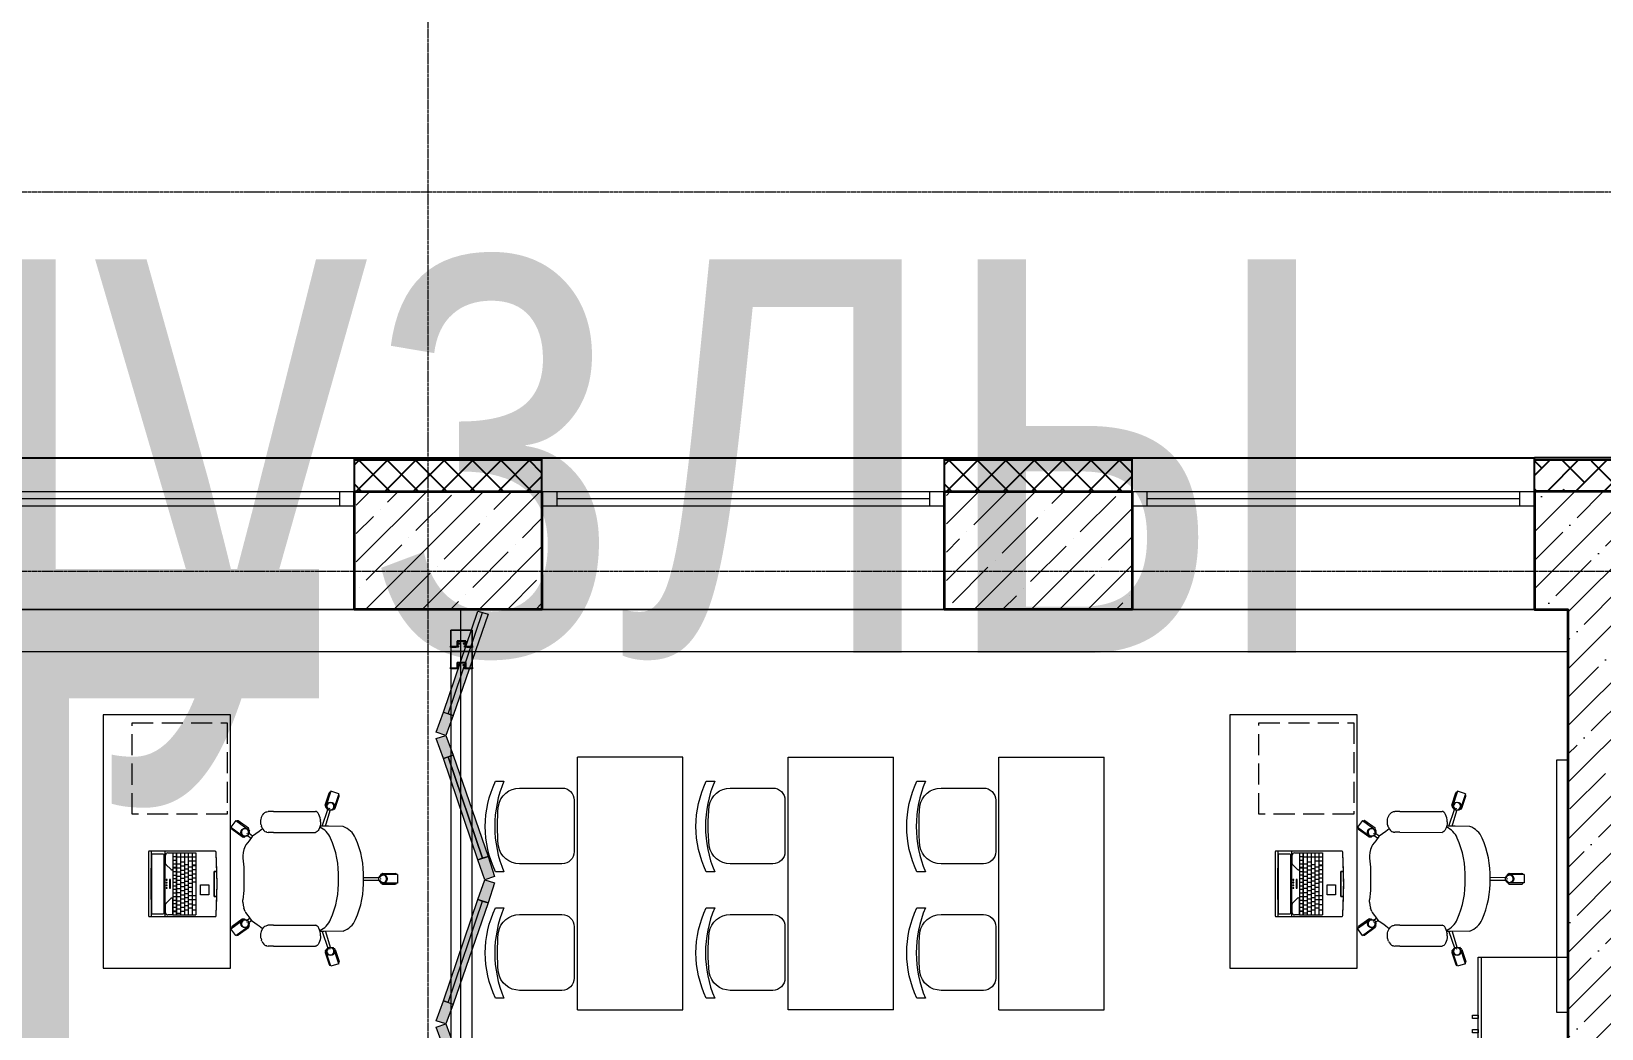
# Model space of a CAD drawing. Header units: millimetres. Extents: x 0 to 168960, y -92093 to 443706.
# Drawn here: x 59311 to 66761, y 317733 to 322465 of the extents above; entities that cross this region are included whole.
import ezdxf
from ezdxf.enums import TextEntityAlignment as Align

# ---------------------------------------------------------------- set-up
doc = ezdxf.new("R2018")
doc.units = ezdxf.units.MM
doc.linetypes.add('ГОСТ 2.303 4', pattern=[7, 5, -2, 0])
doc.linetypes.add('осевая', pattern=[50.8, 31.75, -6.35, 6.35, -6.35])
for name, color, linetype, lineweight in [('_0', 7, 'Continuous', 15), ('АР_Названия помещений', 124, 'Continuous', 5), ('АР_Номер помещения', 1, 'Continuous', 25), ('АР_Окна БЛОК', 250, 'Continuous', 13), ('АР_Помещения_площадь', 19, 'Continuous', 9)]:
    doc.layers.add(name, color=color, linetype=linetype, lineweight=lineweight)
doc.layers.add('АР_Сущ.Несущая стена', color=7, linetype='Continuous')
doc.styles.add('ISOCPEUR', font='isocpeur.ttf', dxfattribs={"height": 175})
doc.styles.get("Standard").update_dxf_attribs({"font": 'arial.ttf'})

# ---------------------------------------------------------------- blocks, each defined once
blk = doc.blocks.new('ОКНО 1910')
at = {"layer": 'АР_Окна БЛОК', "color": 8, "ltscale": 0.1}
for points in [[(178763.3, -124524.8), (180673.3, -124524.8), (180673.3, -125084.8), (178763.3, -125084.8)], [(178763.3, -125014.8), (180673.3, -125014.8), (180673.3, -125084.8), (178763.3, -125084.8)], [(178763.3, -125014.8), (178833.3, -125014.8), (178833.3, -125084.8), (178763.3, -125084.8)], [(180603.3, -125014.8), (180673.3, -125014.8), (180673.3, -125084.8), (180603.3, -125084.8)]]:
    blk.add_lwpolyline(points, close=True, dxfattribs=at)
blk.add_lwpolyline([(178833.3, -125049.8), (180603.3, -125049.8)], dxfattribs=at)
blk = doc.blocks.new('3 ЭТАЖ')
at = {"layer": 'АР_Сущ.Несущая стена', "ltscale": 0.1}
h = blk.add_hatch(dxfattribs=at)
h.set_pattern_fill('ANSI37', color=8, scale=30, angle=180)
h.set_pattern_definition([(225, (347918.88, -168141.7), (67.35192, -67.35192), []), (315, (347918.88, -168141.7), (67.35192, 67.35192), [])])
h.paths.add_polyline_path([(169155.5, -43056.9), (170045.5, -43056.9), (170045.5, -42906.9), (169155.5, -42906.9)])
h = blk.add_hatch(dxfattribs=at)
h.set_pattern_fill('ANSI37', color=8, scale=30, angle=180)
h.set_pattern_definition([(225, (350718.88, -168141.7), (67.35192, -67.35192), []), (315, (350718.88, -168141.7), (67.35192, 67.35192), [])])
h.paths.add_polyline_path([(171955.5, -43056.9), (172845.5, -43056.9), (172845.5, -42906.9), (171955.5, -42906.9)])
h = blk.add_hatch(dxfattribs=at)
h.set_pattern_fill('ANSI38', color=8, scale=30)
h.set_pattern_definition([(45, (1, 65599.54), (-67.35192, 67.35192), []), (135, (1, 65599.54), (-202.055763, 67.35192), [238.125, -142.875])])
h.paths.add_polyline_path([(175109.3, -42906.6), (174756.5, -42906.6), (174756.5, -43056.6), (175109.3, -43056.6)])
h.paths.add_polyline_path([(182069.4, -42906.6), (175109.3, -42906.6), (175109.3, -43056.9), (181919.4, -43056.9), (181919.4, -44275.3), (182069.4, -44275.3)])
at = {"layer": 'АР_Сущ.Несущая стена', "lineweight": 13, "ltscale": 10000}
h = blk.add_hatch(dxfattribs=at)
h.set_pattern_fill('ANSI35', color=8, scale=30)
h.set_pattern_definition([(45, (-8708.81, 81467.89), (-134.70384, 134.70384), []), (45, (-8574.11, 81467.89), (-134.70384, 134.70384), [238.125, -47.625, 0, -47.625])])
h.paths.add_polyline_path([(170045.5, -43261.9), (169164.5, -43261.9), (169164.5, -43616.9), (170045.5, -43616.9), (170045.5, -43546.9)])
h.paths.add_polyline_path([(170045.5, -43056.9), (169164.5, -43056.9), (169164.5, -43261.9), (170045.5, -43261.9)])
h = blk.add_hatch(dxfattribs=at)
h.set_pattern_fill('ANSI35', color=8, scale=30)
h.paths.add_polyline_path([(172845.5, -43261.9), (171964.5, -43261.9), (171964.5, -43616.9), (172845.5, -43616.9), (172845.5, -43546.9)])
h.paths.add_polyline_path([(172845.5, -43056.9), (171964.5, -43056.9), (171964.5, -43261.9), (172845.5, -43261.9)])
h = blk.add_hatch(dxfattribs=at)
h.set_pattern_fill('ANSI35', color=8, scale=30)
h.set_pattern_definition([(45, (0, 65599.53), (-134.70384, 134.70384), []), (45, (134.7, 65599.53), (-134.70384, 134.70384), [238.125, -47.625, 0, -47.625])])
h.paths.add_polyline_path([(181918.4, -43431.3), (181508.3, -43431.3), (181508.3, -44276.3), (181918.4, -44276.3)])
h.paths.add_polyline_path([(181918.4, -43057.9), (175108.3, -43057.9), (175108.3, -43431.3), (181918.4, -43431.3)])
h.paths.add_polyline_path([(175108.3, -43431.3), (175108.3, -43057.9), (174755.5, -43057.9), (174755.5, -43127.9), (174755.5, -43431.3)])
h.paths.add_polyline_path([(174755.5, -43431.3), (174755.5, -43616.9), (174913.3, -43616.9), (174913.3, -50034.5), (175108.3, -50034.5), (175108.3, -43431.3)])
h.paths.add_polyline_path([(175303.3, -43616.9), (181358.4, -43616.9), (181358.4, -44276.3), (181508.3, -44276.3), (181508.3, -43431.3), (175108.3, -43431.3), (175108.3, -50034.5), (175303.3, -50034.5)])
at = {"layer": 'АР_Сущ.Несущая стена', "color": 8, "ltscale": 0.1}
for points in [[(174755.5, -42896.6), (182078.4, -42896.6), (182078.4, -59645.3), (112993.3, -59645.3), (112993.3, -42896.9), (133154.3, -42896.9)], [(161864.6, -42896.9), (174755.5, -42896.9)], [(169155.5, -43056.9), (169155.5, -42896.9)], [(169155.5, -42906.9), (170045.5, -42906.9)], [(170045.5, -43056.9), (170045.5, -42896.9)], [(171955.5, -43056.9), (171955.5, -42896.9)], [(171955.5, -42906.9), (172845.5, -42906.9)], [(172845.5, -43056.9), (172845.5, -42896.9)], [(174755.5, -43056.9), (174755.5, -42896.9)], [(174755.5, -42906.6), (182068.4, -42906.6), (182068.4, -44275.3)]]:
    blk.add_lwpolyline(points, dxfattribs=at)
at = {"layer": 'АР_Сущ.Несущая стена', "color": 8, "linetype": 'Continuous', "lineweight": 35, "flags": 128}
for points in [[(169155.5, -43056.9), (170045.5, -43056.9), (170045.5, -43616.9), (169155.5, -43616.9)], [(171955.5, -43056.9), (172845.5, -43056.9), (172845.5, -43616.9), (171955.5, -43616.9)]]:
    blk.add_lwpolyline(points, close=True, dxfattribs=at)
blk.add_lwpolyline([(174755.5, -43056.9), (174755.5, -43616.9), (174913.3, -43616.9), (174913.3, -50034.5), (175303.3, -50034.5), (175303.3, -43616.9), (181358.4, -43616.9), (181358.4, -44275.3), (181918.4, -44275.3), (181918.4, -43056.9), (174755.5, -43056.9)], dxfattribs=at)
at = {"layer": 'АР_Сущ.Несущая стена', "color": 8, "rotation": 180}
for p in [(347918.9, -168141.7), (350718.9, -168141.7), (353518.9, -168141.7)]:
    blk.add_blockref('ОКНО 1910', p, dxfattribs=at)
blk = doc.blocks.new('*U362')
at = {"color": 8, "style": 'ISOCPEUR', "width": 0.7, "flags": 1}
blk.add_attdef('КАТЕГОРИЯ', (-499.2, -2092.2), '', height=250, dxfattribs=at)
at = {"layer": 'АР_Номер помещения', "color": 8, "style": 'ISOCPEUR', "width": 0.7}
blk.add_attdef('НОМЕР_ПОМЕЩЕНИЯ', text='', height=300, dxfattribs=at).set_placement((-17564.9, 2858.2), align=Align.MIDDLE_CENTER)
at = {"layer": 'АР_Помещения_площадь', "color": 8, "style": 'ISOCPEUR', "width": 0.7}
blk.add_attdef('ПЛОЩАДЬ_ПОМЕЩЕНИЯ', text='', height=200, dxfattribs=at).set_placement((-1475.6, 2342.5), align=Align.MIDDLE_RIGHT)
at = {"layer": 'АР_Помещения_площадь', "color": 8, "lineweight": 30, "width": 0.7, "flags": 104}
blk.add_attdef('ИМЯ_ПОМЕЩЕНИЯ', text='', height=100, dxfattribs=at).set_placement((157.6, 1217.1), align=Align.MIDDLE_CENTER)
blk = doc.blocks.new('*U370')
at = {"color": 8, "style": 'ISOCPEUR', "width": 0.7, "flags": 1}
blk.add_attdef('КАТЕГОРИЯ', (-499.2, -2092.2), '', height=250, dxfattribs=at)
at = {"layer": 'АР_Номер помещения', "color": 8, "style": 'ISOCPEUR', "width": 0.7}
blk.add_attdef('НОМЕР_ПОМЕЩЕНИЯ', text='', height=300, dxfattribs=at).set_placement((-21611.6, 4249.2), align=Align.MIDDLE_CENTER)
at = {"layer": 'АР_Помещения_площадь', "color": 8, "style": 'ISOCPEUR', "width": 0.7}
blk.add_attdef('ПЛОЩАДЬ_ПОМЕЩЕНИЯ', text='', height=200, dxfattribs=at).set_placement((-21288, 5858.8), align=Align.MIDDLE_RIGHT)
at = {"layer": 'АР_Помещения_площадь', "color": 8, "lineweight": 30, "width": 0.7, "flags": 104}
blk.add_attdef('ИМЯ_ПОМЕЩЕНИЯ', text='', height=100, dxfattribs=at).set_placement((157.6, 1217.1), align=Align.MIDDLE_CENTER)
blk = doc.blocks.new('*U456')
at = {"color": 8}
for p, q in [((-36.3, -80), (-36.3, -78.3)), ((-34.7, -78.3), (-34.7, -80)), ((35.3, -80), (35.3, -78.7)), ((36.8, -78.7), (36.8, -80))]:
    blk.add_line(p, q, dxfattribs=at)
for points in [[(-50, 0), (50, 0), (50, -78.7), (20.4, -78.7), (20.4, -51.7), (-20.6, -51.7), (-20.6, -78.3), (-50, -78.3), (-50, 0)], [(-50, 0), (-50, -5465.3), (50, -5465.3), (50, -4876.3), (905.1, -4876.3), (905.1, -5465.3), (1005.1, -5465.3), (1005.1, -4776.3), (50, -4776.3), (50, 0)]]:
    blk.add_lwpolyline(points, close=True, dxfattribs=at)
blk.add_lwpolyline([(-50.9, -82, -0.414214), (-51.6, -81.3), (-51.6, -75.7), (-50.1, -74.2), (-50.1, -80), (-27.4, -80), (-26.4, -79), (-21.1, -79, 0.414214), (-20.1, -78), (-20.1, -52.7, -0.414214), (-19.6, -52.2), (19.4, -52.2, -0.414214), (19.9, -52.7), (19.9, -78, 0.414214), (20.9, -79), (26.2, -79), (27.2, -80), (50.1, -80), (50.1, -73.8), (51.5, -75.2), (51.5, -82), (26.5, -82), (25.4, -80.9), (15, -80.9, -0.383864), (14.4, -80.4), (14, -76.4, -1.202369), (15.9, -76.5), (15.5, -78.4, 0.493145), (15.9, -79), (17.2, -79, 0.414214), (17.9, -78.2), (17.9, -63.6, 1), (16.2, -63.6), (16.2, -65.3, -0.455726), (15.4, -66.1), (8.6, -66.1, -1), (8.6, -64.6), (12.2, -64.6, 0.414214), (12.9, -63.9), (12.9, -62.8, 0.414214), (12.4, -62.2), (8.5, -62.2, -1), (8.5, -60.7), (17.1, -60.7, 0.414214), (17.9, -59.9), (17.9, -55.5, 0.414214), (17.1, -54.6), (-17.2, -54.6, 0.414214), (-18.1, -55.5), (-18.1, -59.9, 0.414214), (-17.3, -60.7), (-8.7, -60.7, -1), (-8.7, -62.2), (-13.1, -62.2), (-13.1, -64.6), (-8.8, -64.6, -1), (-8.8, -66.2), (-15.1, -66.2, -0.455726), (-16.2, -64.9), (-16.2, -63.8, 1), (-18.1, -63.8), (-18.1, -78.5, 0.414214), (-17.6, -79), (-16.6, -79, 0.482343), (-15.8, -77.9), (-16.1, -76.6, -1.191754), (-14.1, -76.5), (-14.4, -79, -0.378866), (-16.6, -81), (-25.6, -81), (-26.6, -82), (-50.9, -82)], format="xyb", close=True, dxfattribs=at)
blk = doc.blocks.new('тумба под доской')
at = {"color": 8}
for points in [[(-1450.6, -426.2), (0, -426.2), (0, 0), (-1450.6, 0)], [(-1164.7, -452.7), (-1148.9, -452.7), (-1148.9, -426.2), (-1164.7, -426.2)], [(-1095.9, -452.7), (-1080, -452.7), (-1080, -426.2), (-1095.9, -426.2)], [(-767.7, -452.7), (-751.8, -452.7), (-751.8, -426.2), (-767.7, -426.2)], [(-698.8, -452.7), (-683, -452.7), (-683, -426.2), (-698.8, -426.2)], [(-360, -452.7), (-344.1, -452.7), (-344.1, -426.2), (-360, -426.2)], [(-291.2, -452.7), (-275.3, -452.7), (-275.3, -426.2), (-291.2, -426.2)]]:
    blk.add_lwpolyline(points, close=True, dxfattribs=at)
blk.add_lwpolyline([(-1450.6, -410.3), (0, -410.3)], dxfattribs=at)
blk = doc.blocks.new('СК33 790х830')
at = {"color": 8}
for p, q in [((-25.4, 658.7), (-25.4, 718.7)), ((-20.4, 728.7), (19.6, 728.7)), ((-20.4, 728.7), (-20.4, 648.7)), ((19.6, 728.7), (19.6, 648.7)), ((24.6, 658.7), (24.6, 718.7)), ((-20.4, 648.7), (-16.3, 648.7)), ((-7.5, 567.9), (-6.5, 641.6)), ((-2.4, 648.7), (1.6, 648.7)), ((6.6, 567.9), (5.6, 641.6)), ((15.5, 648.7), (19.6, 648.7)), ((-403.5, 450.5), (-415.6, 412.4)), ((-403.5, 450.5), (-327.2, 426.2)), ((-335.3, 434), (-392.4, 452.2)), ((-248.7, 471.7), (-250.3, 402.2)), ((247.8, 471.7), (249.4, 380.4)), ((402.6, 450.5), (326.4, 426.2)), ((334.4, 434), (391.5, 452.2)), ((402.6, 450.5), (414.7, 412.4)), ((-415.6, 412.4), (-339.4, 388.1)), ((-350.4, 386.4), (-407.6, 404.6)), ((-338.1, 392), (-339.4, 388.1)), ((-332.7, 409.1), (-333.9, 405.2)), ((-250.3, 372.2), (-328.7, 398.8)), ((-327.2, 426.2), (-328.5, 422.3)), ((-250.3, 387.2), (-324.8, 410.3)), ((-250.3, 402.2), (-250.3, 398.4)), ((-250.3, 398.4), (-250.3, 380.4)), ((-250.3, 380.4), (-250.3, 369.8)), ((249.4, 387.2), (323.9, 410.3)), ((249.4, 372.2), (327.9, 398.8)), ((249.4, 380.4), (249.4, 369.8)), ((326.4, 426.2), (327.6, 422.3)), ((331.8, 409.1), (333, 405.2)), ((337.3, 392), (338.5, 388.1)), ((414.7, 412.4), (338.5, 388.1)), ((349.5, 386.4), (406.7, 404.6)), ((-319.3, 343.9), (-320.4, 340)), ((-320.4, 140.1), (-320.4, 340)), ((-316.5, 348.5), (-319.3, 343.9)), ((-311.9, 352.8), (-316.5, 348.5)), ((-305.7, 356.6), (-311.9, 352.8)), ((-298.1, 359.7), (-305.7, 356.6)), ((-289.5, 362), (-298.1, 359.7)), ((-289.5, 362), (-289.1, 362.1)), ((-280, 363.5), (-289.1, 362.1)), ((-280, 363.5), (-279.4, 363.5)), ((-270.4, 363.9), (-279.4, 363.5)), ((-270.4, 363.9), (-261.5, 363.5)), ((-261.5, 363.5), (-260.9, 363.5)), ((-260.9, 363.5), (-251.8, 362.1)), ((-251.8, 362.1), (-251.4, 362)), ((-251.4, 362), (-242.8, 359.7)), ((-250.3, 369.8), (-250.3, 361.7)), ((-242.8, 359.7), (-235.2, 356.6)), ((-235.2, 356.6), (-229, 352.8)), ((-229, 352.8), (-224.4, 348.5)), ((-224.4, 348.5), (-221.6, 343.9)), ((-221.6, 343.9), (-220.4, 340)), ((-220.8, 140.1), (-220.4, 340)), ((220.7, 343.9), (219.6, 340)), ((219.6, 140.1), (219.6, 340)), ((223.5, 348.5), (220.7, 343.9)), ((228.1, 352.8), (223.5, 348.5)), ((234.3, 356.6), (228.1, 352.8)), ((241.9, 359.7), (234.3, 356.6)), ((250.5, 362), (241.9, 359.7)), ((249.4, 369.8), (249.4, 361.7)), ((250.5, 362), (250.9, 362.1)), ((260, 363.5), (250.9, 362.1)), ((260, 363.5), (260.6, 363.5)), ((269.6, 363.9), (260.6, 363.5)), ((269.6, 363.9), (278.5, 363.5)), ((278.5, 363.5), (279.1, 363.5)), ((279.1, 363.5), (288.2, 362.1)), ((288.2, 362.1), (288.6, 362)), ((288.6, 362), (297.2, 359.7)), ((297.2, 359.7), (304.8, 356.6)), ((304.8, 356.6), (311, 352.8)), ((311, 352.8), (315.6, 348.5)), ((315.6, 348.5), (318.4, 343.9)), ((318.4, 343.9), (319.1, 340.1)), ((319.6, 140.1), (319.6, 340)), ((-320.4, 140.1), (-320.4, 131.4)), ((-320.4, 131.4), (-320.4, 122.9)), ((-320.4, 122.9), (-320.4, 114.9)), ((-319.1, 108.6), (-320.4, 114.9)), ((-318.2, 106.4), (-319.1, 108.6)), ((-315.4, 100.3), (-318.2, 106.4)), ((-310.9, 94.9), (-315.4, 100.3)), ((-304.8, 90.2), (-310.9, 94.9)), ((-302.8, 88.6), (-304.8, 90.2)), ((-295.9, 85.2), (-302.8, 88.6)), ((-293.4, 84.1), (-295.9, 85.2)), ((-289.9, 83.1), (-293.4, 84.1)), ((-283.9, 81.5), (-289.9, 83.1)), ((-281, 80.9), (-283.9, 81.5)), ((-277.7, 80.5), (-281, 80.9)), ((-274.1, 80.3), (-277.7, 80.5)), ((-270.4, 80.2), (-274.1, 80.3)), ((-266.7, 80.3), (-270.4, 80.2)), ((-263.2, 80.5), (-266.7, 80.3)), ((-259.9, 80.9), (-263.2, 80.5)), ((-257, 81.5), (-259.9, 80.9)), ((-257, 81.5), (-251, 83.1)), ((-247.5, 84.1), (-251, 83.1)), ((-245, 85.2), (-247.5, 84.1)), ((-245, 85.2), (-238, 88.6)), ((-236, 90.2), (-238, 88.6)), ((-237.4, 89.1), (-225.3, 73)), ((-236, 90.2), (-230, 94.9)), ((-230, 94.9), (-225.5, 100.3)), ((-225.5, 100.3), (-222.7, 106.4)), ((-221.8, 108.6), (-222.7, 106.4)), ((-221.8, 108.6), (-220.8, 115)), ((-220.8, 140.1), (-220.8, 131.4)), ((-220.8, 131.4), (-220.8, 122.9)), ((-220.8, 122.9), (-220.8, 115)), ((-220.8, 115), (-220.8, 115)), ((219.6, 140.1), (219.6, 131.4)), ((219.6, 131.4), (219.6, 122.9)), ((219.6, 122.9), (219.6, 114.9)), ((219.6, 114.9), (220.2, 113.4)), ((220.9, 108.6), (220.2, 113.4)), ((221.8, 106.4), (220.9, 108.6)), ((224.6, 100.3), (221.8, 106.4)), ((229.1, 94.9), (224.6, 100.3)), ((236.6, 89), (224.6, 72.9)), ((235.2, 90.2), (229.1, 94.9)), ((237.2, 88.6), (235.2, 90.2)), ((244.1, 85.2), (237.2, 88.6)), ((246.6, 84.1), (244.1, 85.2)), ((250.1, 83.1), (246.6, 84.1)), ((256.1, 81.5), (250.1, 83.1)), ((259, 80.9), (256.1, 81.5)), ((262.3, 80.5), (259, 80.9)), ((265.9, 80.3), (262.3, 80.5)), ((269.6, 80.2), (265.9, 80.3)), ((273.3, 80.3), (269.6, 80.2)), ((276.8, 80.5), (273.3, 80.3)), ((280.1, 80.9), (276.8, 80.5)), ((283, 81.5), (280.1, 80.9)), ((283, 81.5), (289, 83.1)), ((292.5, 84.1), (289, 83.1)), ((295, 85.2), (292.5, 84.1)), ((295, 85.2), (302, 88.6)), ((304, 90.2), (302, 88.6)), ((304, 90.2), (310, 94.9)), ((310, 94.9), (314.5, 100.3)), ((314.5, 100.3), (317.3, 106.4)), ((318.2, 108.6), (317.3, 106.4)), ((318.2, 108.6), (319.1, 114.9)), ((319.2, 140.1), (319.2, 131.4)), ((319.2, 131.4), (319.2, 122.9)), ((319.2, 122.9), (319.2, 114.9)), ((319.2, 115), (319.2, 115)), ((-277.2, -37.6), (-230.1, 27.1)), ((-240.1, 22), (-275.3, -26.6)), ((-244.8, -61.1), (-197.8, 3.6)), ((-230.1, 27.1), (-226.8, 24.7)), ((-225.3, 73), (-202.3, 41.8)), ((-215.6, 16.5), (-212.3, 14.2)), ((-202.3, 41.8), (-214.8, 24.6)), ((-192.4, 34.1), (-204.9, 17.4)), ((-202.3, 41.8), (-200.9, 40.2)), ((-201.1, 6), (-197.8, 3.6)), ((-200.9, 40.2), (-180.9, 25.8)), ((-180.9, 25.8), (-161, 10)), ((-161, 10), (-158.5, 8.1)), ((-158.5, 8.1), (-155.5, 6.7)), ((-155.5, 6.7), (-140, -0.5)), ((-55.9, 0), (55.9, 0)), ((55.1, 0), (99.4, -4.1)), ((154.6, 6.7), (139.1, -0.5)), ((154.6, 6.7), (157.6, 8.1)), ((157.6, 8.1), (160.1, 9.9)), ((174.1, 21.2), (160.1, 9.9)), ((180, 25.7), (174.1, 21.2)), ((200, 40.1), (180, 25.7)), ((186.6, 30.4), (196.3, 17.4)), ((192.4, 6), (189.1, 3.6)), ((236.1, -61.1), (189.1, 3.6)), ((196.8, 37.8), (206.1, 24.6)), ((200, 40.1), (201.5, 41.6)), ((217.1, 63.1), (201.5, 41.6)), ((206.9, 16.5), (203.7, 14.2)), ((224.6, 72.9), (217.1, 63.1)), ((221.5, 27.1), (218.1, 24.7)), ((268.5, -37.6), (221.5, 27.1)), ((231.4, 22), (266.7, -26.6)), ((-277.2, -37.6), (-244.8, -61.1)), ((-199.6, -7.4), (-234.9, -56)), ((-140, -0.5), (-125, -3.6)), ((-125, -3.6), (-109.6, -4.9)), ((-109.6, -4.9), (-98.7, -4.1)), ((-98.7, -4.1), (-55.1, 0)), ((110.5, -5), (99.4, -4.1)), ((110.5, -5), (125, -3.7)), ((125, -3.7), (139.1, -0.5)), ((190.9, -7.4), (226.2, -56)), ((268.5, -37.6), (236.1, -61.1))]:
    blk.add_line(p, q, dxfattribs=at)
for centre in [(-0.4, 660.7), (-344.7, 410.8), (343.9, 410.8), (-221, 5.7), (212.3, 5.7)]:
    blk.add_circle(centre, 20, dxfattribs=at)
for centre, radius, start, end in [((-20.4, 718.7), 5, 90, 180), ((-0.4, 660.7), 17, 279.46232, 260.53768), ((19.6, 718.7), 5, 0, 90), ((-20.4, 658.7), 5, 180, 270), ((19.6, 658.7), 5, 270, 0), ((-152.2, 436.1), 102.8, 113.66768, 159.76305), ((-15.4, 128.3), 439.7, 88.05526, 113.9054), ((14.5, 128.3), 439.7, 66.0946, 91.94474), ((151.4, 436.1), 102.8, 20.23695, 66.33232), ((-393.9, 447.5), 5, 72.32754, 162.32754), ((-15.4, 9.9), 439.7, 88.05526, 113.9054), ((14.5, 9.9), 439.7, 66.0946, 91.94474), ((393, 447.5), 5, 17.67246, 107.67246), ((-406.1, 409.3), 5, 162.32754, 252.32754), ((-344.7, 410.8), 17, 351.78986, 332.86522), ((-348.9, 391.1), 5, 252.32754, 342.32754), ((-336.8, 429.2), 5, 342.32754, 72.32754), ((-152.2, 317.7), 102.8, 113.66768, 155.39861), ((151.4, 317.7), 102.8, 24.60139, 66.33232), ((343.9, 410.8), 17, 207.13478, 188.21014), ((335.9, 429.2), 5, 107.67246, 197.67246), ((348, 391.1), 5, 197.67246, 287.67246), ((405.2, 409.3), 5, 287.67246, 17.67246), ((-236, 19), 5, 54, 144), ((-221, 5.7), 17, 63.46232, 44.53768), ((212.3, 5.7), 17, 135.46232, 116.53768), ((227.3, 19), 5, 36, 126), ((-271.3, -29.5), 5, 144, 234), ((-238.9, -53), 5, 234, 324), ((-203.6, -4.5), 5, 324, 54), ((195, -4.5), 5, 126, 216), ((230.2, -53), 5, 216, 306), ((262.6, -29.5), 5, 306, 36)]:
    blk.add_arc(centre, radius, start, end, dxfattribs=at)
blk = doc.blocks.new('laptop')
at = {"color": 8}
for p, q in [((-150.3, 324.5), (-155, 323.2)), ((-150.3, 324.5), (-155, 323.2)), ((-155, 323.2), (-155, 9.7)), ((-155, 323.2), (-155, 9.7)), ((-150.3, 312.7), (-155, 311.4)), ((0, 325.7), (-150.3, 324.5)), ((0, 325.7), (-150.3, 324.5)), ((0, 313.9), (-150.3, 312.7)), ((-143, 308.8), (-140, 309.5)), ((-143, 253.6), (-143, 308.8)), ((-140, 309.5), (140, 309.5)), ((150.3, 324.5), (0, 325.7)), ((150.3, 324.5), (0, 325.7)), ((150.3, 312.7), (0, 313.9)), ((140, 309.5), (143, 308.8)), ((143, 308.8), (143, 253.6)), ((155, 323.2), (150.3, 324.5)), ((155, 323.2), (150.3, 324.5)), ((155, 311.4), (150.3, 312.7)), ((155, 9.7), (155, 323.2)), ((155, 9.7), (155, 323.2)), ((155, 248), (-155, 248)), ((-147, 210), (-147, 234)), ((-140, 252.9), (-143, 253.6)), ((140, 252.9), (-140, 252.9)), ((-137, 244), (-95.6, 244)), ((-68, 218.5), (-92, 242.5)), ((-18.5, 241.8), (-20.5, 241.8)), ((-20.5, 241.8), (-20.5, 236.8)), ((-20.5, 236.8), (-18.5, 236.8)), ((-20.5, 226), (-20.5, 220.4)), ((20.5, 226), (-20.5, 226)), ((-18.5, 236.8), (-18.5, 241.8)), ((-5.5, 241.8), (-7.5, 241.8)), ((-7.5, 241.8), (-7.5, 236.8)), ((-7.5, 236.8), (-5.5, 236.8)), ((-5.5, 236.8), (-5.5, 241.8)), ((7.5, 241.8), (5.5, 241.8)), ((5.5, 241.8), (5.5, 236.8)), ((5.5, 236.8), (7.5, 236.8)), ((7.5, 236.8), (7.5, 241.8)), ((20.5, 241.8), (18.5, 241.8)), ((18.5, 241.8), (18.5, 236.8)), ((18.5, 236.8), (20.5, 236.8)), ((20.5, 236.8), (20.5, 241.8)), ((20.5, 220.4), (20.5, 226)), ((68, 218.5), (92, 242.5)), ((95.6, 244), (137, 244)), ((143, 253.6), (140, 252.9)), ((147, 234), (147, 210)), ((-147, 210), (-147, 100)), ((147, 210), (-147, 210)), ((-147, 210), (-71.6, 210)), ((-130, 194.2), (-147, 194.2)), ((147, 191.7), (-147, 191.7)), ((147, 173.3), (-147, 173.3)), ((147, 155), (-147, 155)), ((-138, 191.7), (-138, 173.3)), ((-130, 210), (-130, 194.2)), ((-129, 173.3), (-129, 155)), ((-127.5, 210), (-127.5, 194.2)), ((76.5, 194.2), (-127.5, 194.2)), ((-122.5, 155), (-122.5, 136.7)), ((-118.5, 191.7), (-118.5, 173.3)), ((-110.5, 210), (-110.5, 194.2)), ((-109.5, 173.3), (-109.5, 155)), ((-103, 155), (-103, 136.7)), ((-99, 191.7), (-99, 173.3)), ((-93.5, 210), (-93.5, 194.2)), ((-90, 173.3), (-90, 155)), ((-83.5, 155), (-83.5, 136.7)), ((-79.5, 191.7), (-79.5, 173.3)), ((-76.5, 210), (-76.5, 194.2)), ((-70.5, 173.3), (-70.5, 155)), ((-64, 155), (-64, 136.7)), ((-60, 191.7), (-60, 173.3)), ((-59.5, 210), (-59.5, 194.2)), ((-51, 173.3), (-51, 155)), ((-44.5, 155), (-44.5, 136.7)), ((-42.5, 210), (-42.5, 194.2)), ((-40.5, 191.7), (-40.5, 173.3)), ((-31.5, 173.3), (-31.5, 155)), ((-25.5, 210), (-25.5, 194.2)), ((-25, 155), (-25, 136.7)), ((-21, 191.7), (-21, 173.3)), ((-20.5, 220.4), (20.5, 220.4)), ((-12, 173.3), (-12, 155)), ((-8.5, 210), (-8.5, 194.2)), ((-5.5, 155), (-5.5, 136.7)), ((-1.5, 191.7), (-1.5, 173.3)), ((7.5, 173.3), (7.5, 155)), ((8.5, 210), (8.5, 194.2)), ((14, 155), (14, 136.7)), ((18, 191.7), (18, 173.3)), ((25.5, 210), (25.5, 194.2)), ((27, 173.3), (27, 155)), ((33.5, 155), (33.5, 136.7)), ((37.5, 191.7), (37.5, 173.3)), ((42.5, 210), (42.5, 194.2)), ((46.5, 173.3), (46.5, 155)), ((53, 155), (53, 136.7)), ((57, 191.7), (57, 173.3)), ((59.5, 210), (59.5, 194.2)), ((66, 173.3), (66, 155)), ((68.8, 210), (68.8, 211.3)), ((68.8, 210), (68.8, 211.3)), ((147, 210), (68.8, 210)), ((72.5, 155), (72.5, 136.7)), ((76.5, 210), (76.5, 194.2)), ((76.5, 191.7), (76.5, 173.3)), ((79, 210), (79, 194.2)), ((147, 194.2), (79, 194.2)), ((85.5, 173.3), (85.5, 155)), ((92, 155), (92, 136.7)), ((96, 210), (96, 194.2)), ((96, 191.7), (96, 173.3)), ((105, 173.3), (105, 155)), ((113, 210), (113, 194.2)), ((129, 191.7), (129, 100)), ((130, 210), (130, 194.2)), ((147, 210), (147, 100)), ((147, 136.7), (-147, 136.7)), ((147, 118.3), (-147, 118.3)), ((147, 100), (-147, 100)), ((-122.7, 118.3), (-122.7, 100)), ((-113.5, 136.7), (-113.5, 118.3)), ((-98.3, 118.3), (-98.3, 100)), ((-94, 136.7), (-94, 118.3)), ((-74.5, 136.7), (-74.5, 118.3)), ((-74, 118.3), (-74, 100)), ((-55, 136.7), (-55, 118.3)), ((-54.5, 118.3), (-54.5, 100)), ((-35.5, 136.7), (-35.5, 118.3)), ((-16, 136.7), (-16, 118.3)), ((3.5, 136.7), (3.5, 118.3)), ((9.5, 118.3), (9.5, 100)), ((23, 136.7), (23, 118.3)), ((29, 118.3), (29, 100)), ((42.5, 136.7), (42.5, 118.3)), ((48.5, 118.3), (48.5, 100)), ((62, 136.7), (62, 118.3)), ((68, 118.3), (68, 100)), ((81.5, 136.7), (81.5, 118.3)), ((87.5, 118.3), (87.5, 100)), ((90, 118.3), (90, 100)), ((109.5, 136.7), (109.5, 100)), ((-155, 9.7), (-154.5, 7.6)), ((-154.5, 7.6), (-152.4, 5.3)), ((-152.4, 5.3), (-150.3, 4.7)), ((-150.3, 4.7), (0, 0)), ((-59, 14), (-59, 0.7)), ((59, 14), (-59, 14)), ((-59, 0.7), (-59, 14)), ((-59, 14), (59, 14)), ((0, 0), (150.3, 4.7)), ((59, 0.7), (59, 14)), ((59, 14), (59, 0.7)), ((150.3, 4.7), (153.2, 5.9)), ((153.2, 5.9), (154.7, 7.9)), ((154.7, 7.9), (155, 9.7))]:
    blk.add_line(p, q, dxfattribs=at)
blk.add_lwpolyline([(-51.9, 78.7), (-4, 78.7), (-4, 39.2), (-51.9, 39.2)], close=True, dxfattribs=at)
for centre, radius, start, end in [((-137, 234), 10, 90, 180), ((-95.6, 239), 5, 45, 90), ((95.6, 239), 5, 90, 135), ((137, 234), 10, 0, 90), ((-71.6, 215), 5, 270, 45), ((71.6, 215), 5, 135, 236.11751), ((-150, 9.7), 5, 180, 266.41668), ((0, 2405), 2405, 266.41668, 273.58332), ((150, 9.7), 5, 273.58332, 0)]:
    blk.add_arc(centre, radius, start, end, dxfattribs=at)
blk = doc.blocks.new('стол учителя комп класс')
at = {"color": 8, "ltscale": 250.120383}
blk.add_lwpolyline([(0, 0), (1201.8, 0), (1201.8, 603.5), (0, 603.5)], close=True, dxfattribs=at)
at = {"color": 8, "linetype": 'ГОСТ 2.303 4', "ltscale": 20}
blk.add_lwpolyline([(37.1, 587.7), (471.2, 587.7), (471.2, 137.6), (37.1, 137.6)], close=True, dxfattribs=at)
at = {"color": 8}
blk.add_blockref('СК33 790х830', (778.2, 667.1), dxfattribs=at)
at = {"color": 8, "rotation": 180}
blk.add_blockref('laptop', (802.1, 540), dxfattribs=at)
blk = doc.blocks.new('Стул парты')
at = {"color": 8}
for points in [[(-95.3, -360, -0.36493), (-180, -259.4), (-180, -58.2, -0.414078), (-121.8, 0), (121.8, 0, -0.414078), (180, -58.2), (180, -259.4, -0.36493), (95.3, -360, -0.041656)], [(-211.8, -333.5, 0.203875), (217.1, -333.5), (217.1, -373.5, -0.227009), (-211.8, -373.5)]]:
    blk.add_lwpolyline(points, format="xyb", close=True, dxfattribs=at)
blk = doc.blocks.new('*U590')
at = {"color": 8}
for p, q in [((-36.3, -80), (-36.3, -78.3)), ((-34.7, -78.3), (-34.7, -80)), ((35.3, -80), (35.3, -78.7)), ((36.8, -78.7), (36.8, -80))]:
    blk.add_line(p, q, dxfattribs=at)
for points in [[(-50, 0), (50, 0), (50, -78.7), (20.4, -78.7), (20.4, -51.7), (-20.6, -51.7), (-20.6, -78.3), (-50, -78.3), (-50, 0)], [(-50, 0), (-50, -5363), (50, -5363), (50, -4774), (905.1, -4774), (905.1, -5363), (1005.1, -5363), (1005.1, -4674), (50, -4674), (50, 0)]]:
    blk.add_lwpolyline(points, close=True, dxfattribs=at)
blk.add_lwpolyline([(-50.9, -82, -0.414214), (-51.6, -81.3), (-51.6, -75.7), (-50.1, -74.2), (-50.1, -80), (-27.4, -80), (-26.4, -79), (-21.1, -79, 0.414214), (-20.1, -78), (-20.1, -52.7, -0.414214), (-19.6, -52.2), (19.4, -52.2, -0.414214), (19.9, -52.7), (19.9, -78, 0.414214), (20.9, -79), (26.2, -79), (27.2, -80), (50.1, -80), (50.1, -73.8), (51.5, -75.2), (51.5, -82), (26.5, -82), (25.4, -80.9), (15, -80.9, -0.383864), (14.4, -80.4), (14, -76.4, -1.202369), (15.9, -76.5), (15.5, -78.4, 0.493145), (15.9, -79), (17.2, -79, 0.414214), (17.9, -78.2), (17.9, -63.6, 1), (16.2, -63.6), (16.2, -65.3, -0.455726), (15.4, -66.1), (8.6, -66.1, -1), (8.6, -64.6), (12.2, -64.6, 0.414214), (12.9, -63.9), (12.9, -62.8, 0.414214), (12.4, -62.2), (8.5, -62.2, -1), (8.5, -60.7), (17.1, -60.7, 0.414214), (17.9, -59.9), (17.9, -55.5, 0.414214), (17.1, -54.6), (-17.2, -54.6, 0.414214), (-18.1, -55.5), (-18.1, -59.9, 0.414214), (-17.3, -60.7), (-8.7, -60.7, -1), (-8.7, -62.2), (-13.1, -62.2), (-13.1, -64.6), (-8.8, -64.6, -1), (-8.8, -66.2), (-15.1, -66.2, -0.455726), (-16.2, -64.9), (-16.2, -63.8, 1), (-18.1, -63.8), (-18.1, -78.5, 0.414214), (-17.6, -79), (-16.6, -79, 0.482343), (-15.8, -77.9), (-16.1, -76.6, -1.191754), (-14.1, -76.5), (-14.4, -79, -0.378866), (-16.6, -81), (-25.6, -81), (-26.6, -82), (-50.9, -82)], format="xyb", close=True, dxfattribs=at)

msp = doc.modelspace()

# ---------------------------------------------------------------- hatches: boundary and pattern name
at = {"layer": '_0', "linetype": 'Continuous', "lineweight": 18}
for points in [[(61266.124, 319233.991), (61288.817, 319226.426), (61451.453, 319706.768), (61428.759, 319714.332)], [(61288.817, 319226.426), (61311.511, 319218.862), (61477.928, 319699.204), (61451.453, 319706.768)], [(61232.147, 319139.435), (61277.534, 319124.307), (61311.574, 319218.862), (61266.187, 319233.991)], [(61277.534, 319124.307), (61232.147, 319109.178), (61266.187, 319014.622), (61311.574, 319029.751)], [(61428.822, 318534.281), (61451.516, 318541.845), (61288.88, 319022.187), (61266.187, 319014.622)], [(61451.516, 318541.845), (61477.991, 318549.409), (61311.574, 319029.751), (61288.88, 319022.187)], [(61462.799, 318439.725), (61508.186, 318454.854), (61477.928, 318549.409), (61428.759, 318534.281)], [(61508.249, 318424.596), (61462.862, 318439.725), (61428.822, 318345.17), (61477.991, 318330.041)], [(61266.124, 317864.828), (61288.817, 317857.264), (61451.453, 318337.605), (61428.759, 318345.17)], [(61288.817, 317857.264), (61311.511, 317849.699), (61477.928, 318330.041), (61451.453, 318337.605)], [(61232.147, 317770.273), (61277.534, 317755.144), (61311.574, 317849.699), (61266.187, 317864.828)], [(61277.534, 317755.144), (61232.147, 317740.015), (61266.187, 317645.459), (61311.574, 317660.588)]]:
    msp.add_hatch(color=256, dxfattribs=at).paths.add_polyline_path(points)

# ---------------------------------------------------------------- linework, layer by layer
at = {"layer": '_0', "linetype": 'осевая', "ltscale": 0.3}
for p, q in [((61193.707, 312053.426), (61193.707, 326353.426)), ((1843.707, 321703.426), (74501.816, 321703.426)), ((1843.707, 319903.426), (74501.816, 319903.426))]:
    msp.add_line(p, q, dxfattribs=at)
at = {"layer": '_0', "linetype": 'осевая', "lineweight": 0, "ltscale": 500}
msp.add_line((61348.387, 314258.76), (61348.387, 319727.119), dxfattribs=at)
at = {"layer": '_0'}
for p, q in [((61901.431, 317821.796), (61901.431, 319021.796)), ((62401.431, 319021.796), (61901.431, 319021.796)), ((62401.431, 317821.796), (62401.431, 319021.796)), ((62901.431, 317821.796), (62901.431, 319021.796)), ((62901.431, 319021.796), (63401.431, 319021.796)), ((63401.431, 317821.796), (63401.431, 319021.796)), ((63901.431, 317821.796), (63901.431, 319021.796)), ((63901.431, 319021.796), (64401.431, 319021.796)), ((64401.431, 317821.796), (64401.431, 319021.796)), ((61901.431, 317821.796), (62401.431, 317821.796)), ((63401.431, 317821.796), (62901.431, 317821.796)), ((63901.431, 317821.796), (64401.431, 317821.796))]:
    msp.add_line(p, q, dxfattribs=at)
at = {"layer": '_0', "ltscale": 0.1}
msp.add_lwpolyline([(56133.464, 319521.793), (66601.278, 319521.793), (66601.278, 319721.793)], dxfattribs=at)
at = {"layer": '_0'}
for points in [[(66601.303, 313527.368), (62098.399, 313527.368), (62098.374, 314258.76), (60898.374, 314258.76), (60898.374, 313528.435), (56729.778, 313526.915), (56730.517, 316060.02), (56133.464, 316060.02), (56133.464, 319721.793), (66601.278, 319721.793)], [(66601.284, 317808.925), (66548.344, 317808.925), (66548.344, 319008.607), (66601.284, 319008.607)]]:
    msp.add_lwpolyline(points, close=True, dxfattribs=at)
at = {"layer": '_0', "linetype": 'Continuous', "lineweight": 18}
for points in [[(61266.124, 319233.991), (61428.759, 319714.332), (61451.453, 319706.768)], [(61451.453, 319706.768), (61477.928, 319699.204), (61311.511, 319218.862), (61288.817, 319226.426)], [(61288.817, 319226.426), (61451.453, 319706.768)], [(61451.453, 318541.845), (61288.817, 319022.187)], [(61288.88, 319022.187), (61311.574, 319029.751), (61477.991, 318549.409), (61451.516, 318541.845)], [(61288.817, 317857.264), (61266.124, 317864.828), (61428.759, 318345.17), (61451.453, 318337.605)], [(61288.817, 317857.264), (61451.453, 318337.605)], [(61451.453, 318337.605), (61477.928, 318330.041), (61311.511, 317849.699)]]:
    msp.add_lwpolyline(points, dxfattribs=at)
for points in [[(61232.084, 319139.435), (61266.124, 319233.991), (61311.511, 319218.862), (61277.471, 319124.307)], [(61277.471, 319124.307), (61311.511, 319029.751), (61266.124, 319014.622), (61232.084, 319109.178)], [(61428.822, 318534.281), (61266.187, 319014.622), (61288.88, 319022.187), (61451.516, 318541.845)], [(61462.799, 318439.725), (61428.759, 318534.281), (61477.928, 318549.409), (61508.186, 318454.854)], [(61508.186, 318424.596), (61477.928, 318330.041), (61428.759, 318345.17), (61462.799, 318439.725)], [(61232.084, 317770.273), (61266.124, 317864.828), (61311.511, 317849.699), (61277.471, 317755.144)], [(61277.471, 317755.144), (61311.511, 317660.588), (61266.124, 317645.459), (61232.084, 317740.015)]]:
    msp.add_lwpolyline(points, close=True, dxfattribs=at)

# ---------------------------------------------------------------- block references
at = {"layer": '_0'}
msp.add_blockref('3 ЭТАЖ', (-108312.067, 363338.701), dxfattribs=at)
ref = msp.add_blockref('*U370', (75328.426, 311412.67), dxfattribs=at)
lines = msp.add_mtext('\\W0.8000;Санузлы для мальчиков основной и старшей\\Pшколы', dxfattribs={"layer": 'АР_Названия помещений', "color": 8, "insert": (54841.092, 321948.557), "char_height": 2433.38712, "width": 1779.62855, "attachment_point": 1})
ref.add_attrib('ИМЯ_ПОМЕЩЕНИЯ', '', (54841.092, 321948.557), dxfattribs={"flags": 104}).embed_mtext(lines)
ref = msp.add_blockref('*U362', (49645.182, 311704.592), dxfattribs=at)
lines = msp.add_mtext('\\W0.8000;Кабинет информатики и информационных\\Pтехнологий с возможностью деления\\Pтрансформируемой перегородкой на два\\Pпомещения', dxfattribs={"layer": 'АР_Названия помещений', "color": 8, "insert": (33695.117, 321446.171), "char_height": 6603.18335, "width": 1779.62855, "attachment_point": 1})
ref.add_attrib('ИМЯ_ПОМЕЩЕНИЯ', '', (33695.117, 321446.171), dxfattribs={"flags": 104}).embed_mtext(lines)
at = {"layer": '_0', "lineweight": 0, "ltscale": 100, "transparency": 33554687}
for name, p in [('*U456', (61351.594, 319624.08)), ('*U590', (61351.594, 319521.793))]:
    msp.add_blockref(name, p, dxfattribs=at)
at = {"layer": '_0', "ltscale": 250.120383, "rotation": 270}
for p in [(59651.594, 319221.541), (64997.431, 319221.79)]:
    msp.add_blockref('стол учителя комп класс', p, dxfattribs=at)
at = {"layer": '_0', "rotation": 270}
for p in [(61886.36, 318694.692), (62886.36, 318694.692), (63886.36, 318694.692), (61886.36, 318094.692), (62886.36, 318094.692), (63886.36, 318094.692)]:
    msp.add_blockref('Стул парты', p, dxfattribs=at)
at = {"layer": '_0', "xscale": -1, "rotation": 270}
msp.add_blockref('тумба под доской', (66601.278, 318072.413), dxfattribs=at)

doc.saveas('drawing.dxf')
